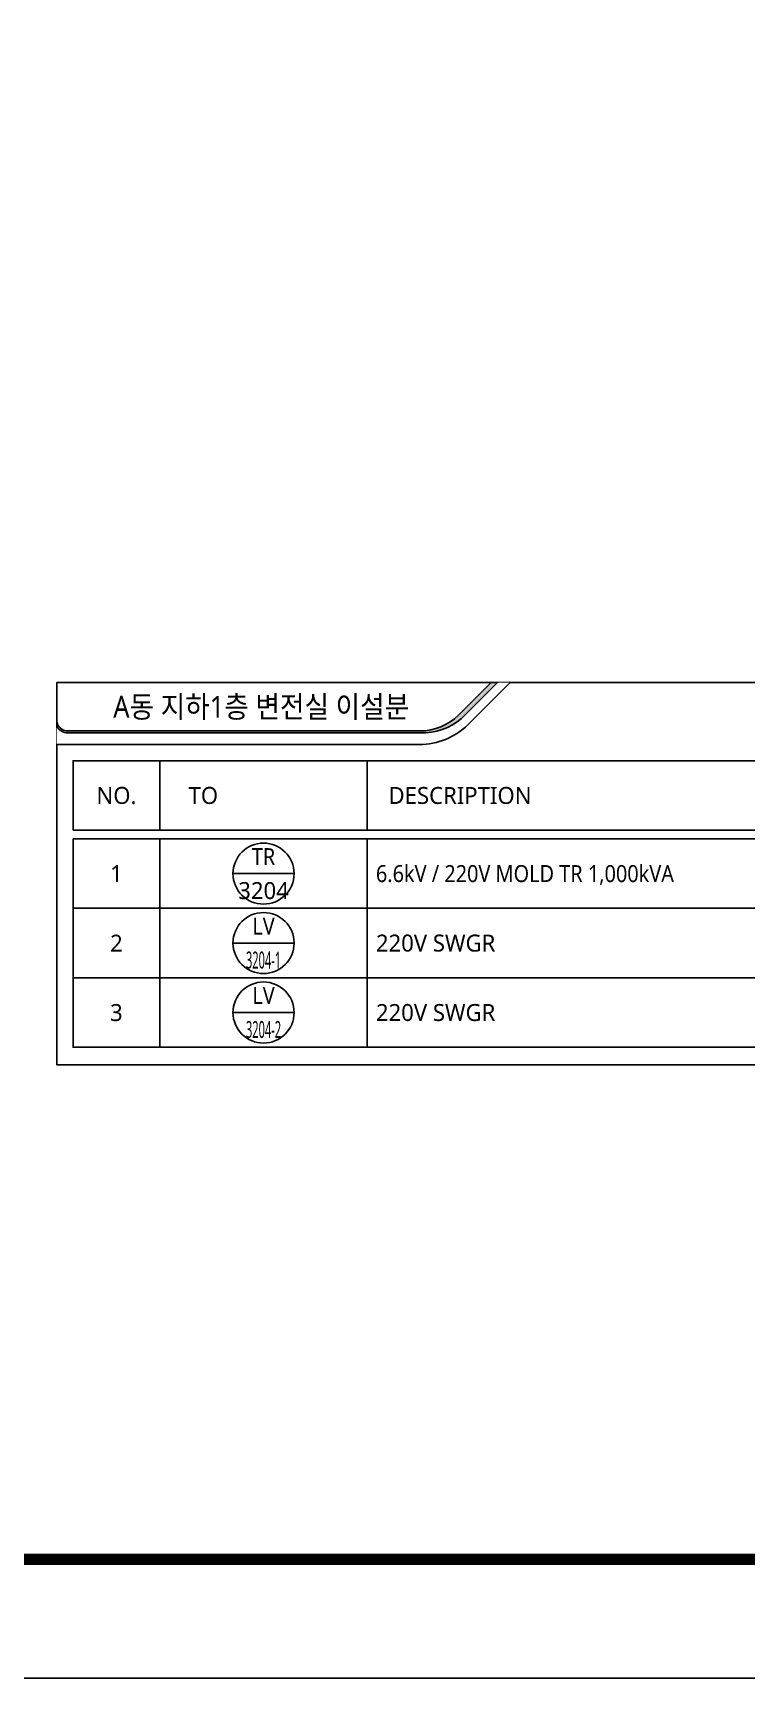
# Model space of a CAD drawing. Header units: millimetres. Extents: x -168200 to -84100, y 0 to 59400.
# Drawn here: x -128784 to -116176, y 0 to 29100 of the extents above; entities that cross this region are included whole.
import ezdxf
from ezdxf.enums import TextEntityAlignment as Align

# ---------------------------------------------------------------- set-up
doc = ezdxf.new("R2010")
doc.units = ezdxf.units.MM
doc.linetypes.add('CEN', pattern=[62, 60, -1, 0, -1])
for name, color, linetype in [('DIM', 6, 'Continuous'), ('MISC', 11, 'Continuous'), ('SYM', 3, 'Continuous'), ('XR-SHEET-SHT', 5, 'Continuous'), ('XREF', 7, 'CEN')]:
    doc.layers.add(name, color=color, linetype=linetype)
doc.styles.add('GHS', font='malgun.ttf')

# ---------------------------------------------------------------- blocks, each defined once
blk = doc.blocks.new('XR-FORM-EE', base_point=(461, 408))
at = {"layer": 'XR-SHEET-SHT', "color": 5}
blk.add_lwpolyline([(0, 118800), (168200, 118800), (168200, 0), (0, 0)], close=True, dxfattribs=at)
at = {"layer": 'XR-SHEET-SHT', "color": 5, "const_width": 400}
blk.add_lwpolyline([(9300, 114600), (163900, 114600), (163900, 4200), (9300, 4200)], close=True, dxfattribs=at)

msp = doc.modelspace()

# ---------------------------------------------------------------- linework, layer by layer
at = {"layer": 'MISC'}
msp.add_lwpolyline([(-109401.7, 17609), (-128363.3, 17609), (-128363.2, 10849.4), (-109401.9, 10849.4)], close=True, dxfattribs=at)

# ---------------------------------------------------------------- block references
at = {"layer": 'XREF', "xscale": 0.5, "yscale": 0.5, "zscale": 0.5}
msp.add_blockref('XR-FORM-EE', (-167969.5, 204.2), dxfattribs=at)

# ---------------------------------------------------------------- next in the draw order: wipeouts: each hides what was drawn before it
msp.add_wipeout([(-109401.7, 17609), (-128363.3, 17609), (-128363.2, 10849.4), (-109401.9, 10849.4)]).dxf.layer = 'MISC'

# ---------------------------------------------------------------- next in the draw order: hatches: boundary and pattern name
at = {"layer": 'SYM'}
msp.add_hatch(color=256, dxfattribs=at).paths.add_polyline_path([(-128363.3, 16949.8, 0.4142136), (-128165.6, 16752.1), (-121938.2, 16752.1, 0.1953667), (-121262.3, 17032), (-120685.3, 17609), (-120569.3, 17609), (-121204.3, 16974, -0.1903517), (-121938, 16719), (-128165.6, 16719, -0.2630528), (-128363.3, 16830.8), (-128363.3, 16949.8)])

# ---------------------------------------------------------------- next in the draw order: linework, layer by layer
at = {"layer": 'DIM'}
for p, q in [((-125247.1, 14229.6, 0), (-124167.1, 14229.6, 0)), ((-125247.1, 13000.9, 0), (-124167.1, 13000.9, 0)), ((-125247.1, 11772.3, 0), (-124167.1, 11772.3, 0))]:
    msp.add_line(p, q, dxfattribs=at)
for centre in [(-124707.1, 14229.6), (-124707.1, 13000.9), (-124707.1, 11772.3)]:
    msp.add_circle(centre, 540, dxfattribs=at)
at = {"layer": 'SYM', "color": 6}
for p, q in [((-126539.5, 16226.1), (-126539.5, 14997.5)), ((-126539.5, 16226.1), (-126539.5, 14997.5)), ((-126539.5, 16226.1), (-126539.5, 14997.5)), ((-122874.8, 16226.1), (-122874.8, 14997.5)), ((-122874.8, 16226.1), (-122874.8, 14997.5))]:
    msp.add_line(p, q, dxfattribs=at)
at = {"layer": 'SYM'}
for points in [[(-128363.3, 16949.8, 0.4142136), (-128165.6, 16752.1), (-121938.2, 16752.1, 0.1953667), (-121262.3, 17032), (-120685.3, 17609)], [(-120685.3, 17609), (-128363.3, 17609), (-128363.3, 16949.8, 0.4142136), (-128165.6, 16752.1), (-121938.2, 16752.1, 0.1953667), (-121262.3, 17032), (-120685.3, 17609)], [(-128363.3, 16949.8), (-128363.3, 16830.8, 0.2630528), (-128165.6, 16719), (-121938, 16719, 0.1903517), (-121204.3, 16974)]]:
    msp.add_lwpolyline(points, format="xyb", dxfattribs=at)
for points in [[(-121204.3, 16974), (-120569.3, 17609), (-120685.3, 17609)], [(-121094.6, 16863.2), (-120348.7, 17609), (-109401.7, 17609), (-109401.9, 10849.4)], [(-109401.9, 10849.4), (-128363.2, 10849.4), (-128363.3, 16514.1), (-121952.2, 16514.1)]]:
    msp.add_lwpolyline(points, dxfattribs=at)
at = {"layer": 'SYM', "color": 6}
for points in [[(-128075.3, 14997.5), (-128075.3, 16226.1), (-109722.7, 16226.1), (-109722.7, 14997.5)], [(-128075.3, 14843.9), (-126539.5, 14843.9), (-126539.5, 13615.3), (-128075.3, 13615.3)], [(-126539.5, 14843.9), (-122874.8, 14843.9), (-122874.8, 13615.3), (-126539.5, 13615.3)], [(-122874.8, 14843.9), (-122874.8, 14843.9), (-122874.8, 13615.3), (-122874.8, 13615.3)], [(-122874.7, 14843.9), (-115991.4, 14843.9), (-115991.4, 13615.3), (-122874.7, 13615.3)], [(-128075.3, 13615.3), (-126539.5, 13615.3), (-126539.5, 12386.6), (-128075.3, 12386.6)], [(-126539.5, 13615.3), (-122874.8, 13615.3), (-122874.8, 12386.6), (-126539.5, 12386.6)], [(-122874.8, 13615.3), (-122874.8, 13615.3), (-122874.8, 12386.6), (-122874.8, 12386.6)], [(-128075.3, 12386.6), (-126539.5, 12386.6), (-126539.5, 11158), (-128075.3, 11158)], [(-126539.5, 12386.6), (-122874.8, 12386.6), (-122874.8, 11158), (-126539.5, 11158)], [(-122874.8, 12386.6), (-122874.8, 12386.6), (-122874.8, 11158), (-122874.8, 11158)], [(-122874.7, 12386.6), (-115991.3, 12386.6), (-115991.3, 11158), (-122874.7, 11158)]]:
    msp.add_lwpolyline(points, close=True, dxfattribs=at)
at = {"layer": 'SYM'}
msp.add_arc((-121944.8, 17723.9), 1209.8, 269.64948, 314.64948, dxfattribs=at)

# ---------------------------------------------------------------- next in the draw order: texts
at = {"layer": 'DIM', "color": 3, "style": 'GHS'}
for s, width, p in [('TR', 0.9, (-124707.1, 14529.6)), ('LV', 0.9, (-124707.1, 13300.9)), ('3204-1', 0.5, (-124707.1, 12700.9)), ('LV', 0.9, (-124707.1, 12072.3)), ('3204-2', 0.5, (-124707.1, 11472.3))]:
    msp.add_text(s, height=300, dxfattribs=dict(at, width=width)).set_placement(p, align=Align.MIDDLE)
msp.add_text('3204', height=300, dxfattribs=at).set_placement((-124707.1, 13929.6), align=Align.MIDDLE)
at = {"layer": 'SYM', "style": 'GHS', "width": 0.9}
msp.add_text('A동 지하1층 변전실 이설분', height=383.948, dxfattribs=at).set_placement((-124747.6, 17180.5), align=Align.MIDDLE_CENTER)
at = {"layer": 'SYM', "style": 'GHS'}
for s, p in [('NO.', (-127307.4, 15611.8)), ('TO', (-125771.6, 15611.8)), ('DESCRIPTION', (-121233.5, 15611.8)), ('1', (-127308.4, 14229.6)), ('2', (-127308.4, 13000.9)), ('3', (-127308.4, 11772.3))]:
    msp.add_text(s, height=300, dxfattribs=at).set_placement(p, align=Align.MIDDLE)
at = {"layer": 'SYM', "style": 'GHS', "width": 0.9}
msp.add_text('6.6kV / 220V MOLD TR 1,000kVA', height=300, dxfattribs=at).set_placement((-122720.2, 14229.6), align=Align.MIDDLE_LEFT)
at = {"layer": 'SYM', "style": 'GHS'}
for p in [(-122720.2, 13000.9), (-122720.2, 11772.3)]:
    msp.add_text('220V SWGR', height=300, dxfattribs=at).set_placement(p, align=Align.MIDDLE_LEFT)

doc.saveas('drawing.dxf')
